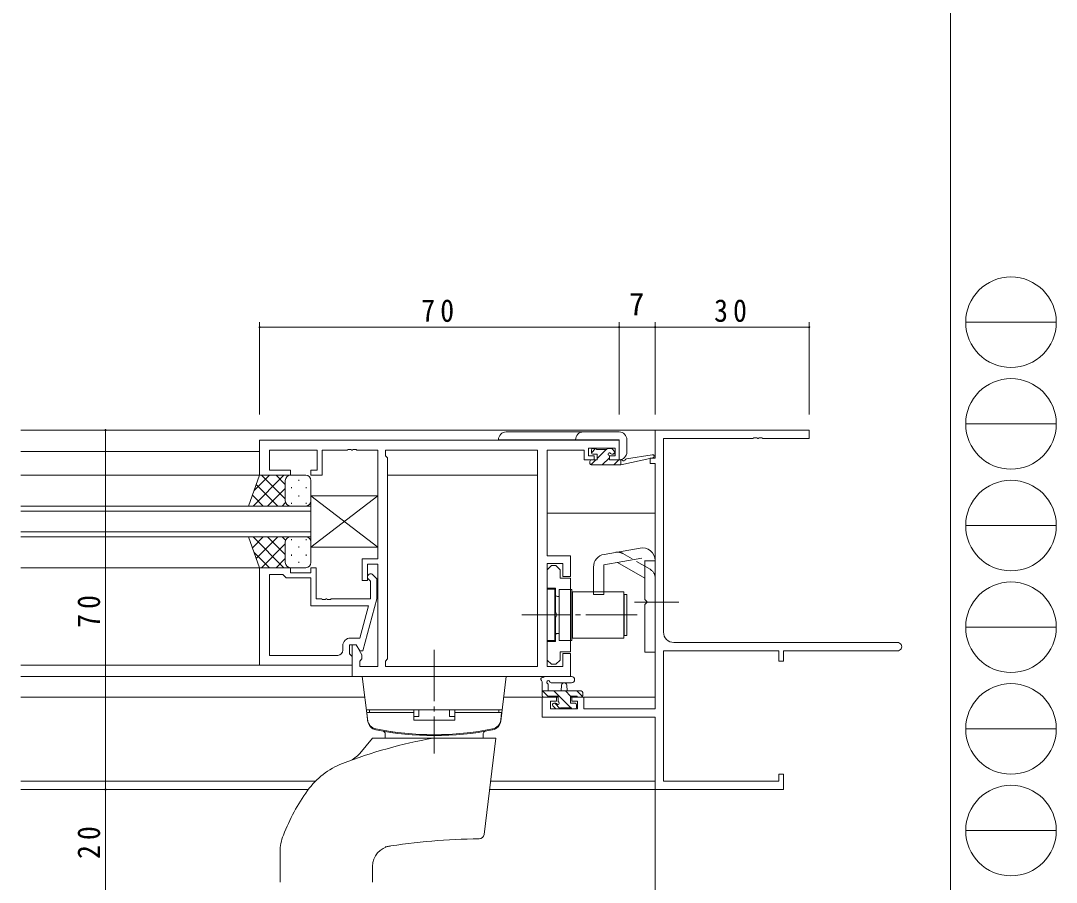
# Model space of a CAD drawing. Units: millimetres on the paper. Extents: x -397 to 397, y -282 to 282.
# Drawn here: x 195.1 to 396.7, y -167.8 to 0 of the extents above; entities that cross this region are included whole.
import ezdxf
from ezdxf.enums import TextEntityAlignment as Align

# ---------------------------------------------------------------- set-up
doc = ezdxf.new("R2010")
doc.units = ezdxf.units.MM
doc.linetypes.add('USER2', pattern=[13, 10, -1, 1, -1])
doc.linetypes.add('USER4', pattern=[4, 3, -1])
for name, color, linetype, lineweight in [('0-1_YKK_ZWAK', 7, 'Continuous', 18), ('0-3_YKK_11', 7, 'Continuous', 18), ('0-4_YKK_12', 2, 'Continuous', 18), ('0-5_YKK_13', 4, 'Continuous', 18), ('0-6_YKK_D', 6, 'Continuous', 18)]:
    doc.layers.add(name, color=color, linetype=linetype, lineweight=lineweight)
doc.styles.add('ＭＳ ゴシック', font='')
doc.styles.get('ＭＳ ゴシック').set_extended_font_data('MS Gothic')

msp = doc.modelspace()

# ---------------------------------------------------------------- linework, layer by layer
at = {"layer": '0-1_YKK_ZWAK'}
for p, q in [((376.092, 279.3), (376.092, -245.7)), ((379.068, -58.716), (396.708, -58.716)), ((379.068, -78.512), (396.708, -78.512)), ((379.068, -98.308), (396.708, -98.308)), ((379.068, -118.104), (396.708, -118.104)), ((379.068, -137.9), (396.708, -137.9)), ((379.068, -157.696), (396.708, -157.696))]:
    msp.add_line(p, q, dxfattribs=at)
for centre in [(387.888, -58.716), (387.888, -78.512), (387.888, -98.308), (387.888, -118.104), (387.888, -137.9), (387.888, -157.696)]:
    msp.add_circle(centre, 8.82, dxfattribs=at)
at = {"layer": '0-3_YKK_11'}
for p, q in [((318.62, -79.7), (318.62, -85.2)), ((348.62, -79.7), (318.62, -79.7)), ((348.62, -81.33), (348.62, -79.7)), ((241.62, -81.7), (241.62, -88.5)), ((311.62, -81.7), (241.62, -81.7)), ((311.62, -85.5), (311.62, -81.7)), ((320.25, -81.33), (337.662, -81.33)), ((320.25, -119.07), (320.25, -81.33)), ((337.662, -81.33), (337.845, -81.21)), ((337.845, -81.21), (338.395, -81.21)), ((338.395, -81.21), (338.578, -81.33)), ((338.578, -81.33), (338.662, -81.33)), ((338.662, -81.33), (338.845, -81.21)), ((338.845, -81.21), (339.395, -81.21)), ((339.395, -81.21), (339.578, -81.33)), ((339.578, -81.33), (348.62, -81.33)), ((243.55, -83.63), (252.82, -83.63)), ((243.55, -87.5), (243.55, -83.63)), ((252.82, -83.63), (252.82, -87.5)), ((253.82, -83.63), (258.662, -83.63)), ((253.82, -88.5), (253.82, -83.63)), ((258.662, -83.63), (258.845, -83.51)), ((258.845, -83.51), (259.395, -83.51)), ((259.395, -83.51), (259.578, -83.63)), ((259.578, -83.63), (259.662, -83.63)), ((259.662, -83.63), (259.845, -83.51)), ((259.845, -83.51), (260.395, -83.51)), ((260.395, -83.51), (260.578, -83.63)), ((260.578, -83.63), (264.62, -83.63)), ((264.62, -83.63), (264.62, -104.8)), ((266.12, -83.63), (266.12, -84.7)), ((295.69, -83.63), (266.12, -83.63)), ((295.69, -125.77), (295.69, -83.63)), ((295.69, -125.77), (295.69, -83.63)), ((297.62, -83.63), (304.82, -83.63)), ((297.62, -104.2), (297.62, -83.63)), ((304.82, -83.63), (304.82, -84.43)), ((304.82, -84.43), (304.82, -85.5)), ((305.62, -83.2), (310.82, -83.2)), ((305.62, -84.7), (305.62, -83.2)), ((310.82, -83.2), (310.82, -84.7)), ((266.12, -84.7), (266.55, -85.13)), ((266.55, -85.13), (266.55, -124.27)), ((304.82, -85.5), (306.72, -85.5)), ((306.72, -84.7), (305.62, -84.7)), ((306.72, -85.5), (306.72, -84.7)), ((309.72, -84.7), (309.72, -85.5)), ((310.82, -84.7), (309.72, -84.7)), ((309.72, -85.5), (311.62, -85.5)), ((317.62, -85.2), (317.62, -86.2)), ((318.62, -85.2), (317.62, -85.2)), ((317.62, -86.2), (318.62, -86.2)), ((318.62, -86.2), (318.62, -133.97)), ((241.62, -88.5), (247.62, -88.5)), ((247.62, -87.5), (243.55, -87.5)), ((247.62, -88.5), (247.62, -87.5)), ((251.62, -87.5), (251.62, -88.5)), ((252.82, -87.5), (251.62, -87.5)), ((251.62, -88.5), (253.82, -88.5)), ((261.62, -104.8), (261.62, -109)), ((264.62, -104.8), (261.62, -104.8)), ((302.12, -104.2), (297.62, -104.2)), ((302.12, -108.2), (302.12, -104.2)), ((241.62, -106.5), (247.62, -106.5)), ((241.62, -125.5), (241.62, -106.5)), ((247.62, -106.5), (247.62, -107.5)), ((251.62, -106.5), (252.62, -106.5)), ((251.62, -107.5), (251.62, -106.5)), ((252.62, -106.5), (252.62, -112.6)), ((262.62, -105.8), (264.62, -105.8)), ((262.62, -109), (262.62, -105.8)), ((264.62, -105.8), (264.62, -125.77)), ((297.62, -105.7), (300.62, -105.7)), ((297.62, -125.77), (297.62, -105.7)), ((297.62, -106.899), (298.42, -106.099)), ((298.42, -106.099), (299.32, -106.099)), ((299.32, -106.099), (300.12, -106.899)), ((300.62, -105.7), (300.62, -108.2)), ((243.55, -107.8), (243.55, -123.57)), ((246.12, -107.8), (243.55, -107.8)), ((243.55, -107.8), (243.55, -123.57)), ((246.32, -108), (246.12, -107.8)), ((246.82, -108.5), (246.32, -108)), ((251.62, -108.5), (246.82, -108.5)), ((247.62, -107.5), (251.62, -107.5)), ((251.62, -113.9), (251.62, -108.5)), ((263.22, -109.149), (262.796, -108.724)), ((263.644, -107.876), (264.42, -108.651)), ((264.42, -108.651), (264.42, -112.597)), ((297.62, -110.499), (297.62, -106.899)), ((300.12, -106.899), (300.12, -108.524)), ((300.12, -108.524), (302.12, -108.524)), ((300.62, -108.2), (302.12, -108.2)), ((302.12, -108.524), (302.12, -122.874)), ((261.62, -109), (262.62, -109)), ((263.22, -112.6), (263.22, -109.149)), ((299.22, -110.499), (297.62, -110.499)), ((299.22, -115.241), (299.22, -110.499)), ((252.62, -112.6), (253.662, -112.6)), ((253.662, -112.6), (253.845, -112.72)), ((253.845, -112.72), (254.395, -112.72)), ((254.395, -112.72), (254.578, -112.6)), ((254.578, -112.6), (254.662, -112.6)), ((254.662, -112.6), (254.845, -112.72)), ((254.845, -112.72), (255.395, -112.72)), ((255.395, -112.72), (255.578, -112.6)), ((255.578, -112.6), (263.22, -112.6)), ((264.42, -112.597), (261.713, -122.7)), ((262.828, -113.9), (251.62, -113.9)), ((261.14, -120.2), (262.828, -113.9)), ((299.34, -115.424), (299.22, -115.241)), ((299.22, -116.158), (299.34, -115.974)), ((299.22, -120.899), (299.22, -116.158)), ((299.34, -115.974), (299.34, -115.424)), ((259.32, -120.2), (261.14, -120.2)), ((297.62, -120.899), (299.22, -120.899)), ((297.62, -124.499), (297.62, -120.899)), ((257.82, -122.57), (257.82, -121.7)), ((259.12, -121.5), (259.12, -123.3)), ((260.42, -121.5), (259.12, -121.5)), ((259.62, -121.5), (259.62, -127.7)), ((260.42, -121.5), (259.62, -121.5)), ((261.113, -122.7), (260.42, -121.5)), ((261.55, -123.457), (260.42, -121.5)), ((261.713, -122.7), (261.113, -122.7)), ((300.12, -122.874), (300.12, -124.499)), ((302.12, -122.874), (300.12, -122.874)), ((320.25, -122.7), (342.72, -122.7)), ((320.25, -148.07), (320.25, -122.7)), ((365.805, -121.07), (322.25, -121.07)), ((342.72, -122.7), (342.72, -124.7)), ((343.62, -122.7), (365.805, -122.7)), ((343.62, -124.7), (343.62, -122.7)), ((243.55, -123.57), (256.82, -123.57)), ((259.12, -123.3), (259.32, -123.5)), ((259.32, -123.5), (259.62, -123.8)), ((259.62, -123.8), (259.62, -125.5)), ((261.12, -124.7), (261.55, -124.27)), ((261.12, -125.77), (261.12, -124.7)), ((261.55, -124.27), (261.55, -123.457)), ((266.55, -124.27), (266.12, -124.7)), ((266.12, -124.7), (266.12, -125.77)), ((298.42, -125.299), (297.62, -124.499)), ((300.12, -124.499), (299.32, -125.299)), ((300.62, -123.2), (300.62, -125.77)), ((302.12, -123.2), (300.62, -123.2)), ((302.12, -127.7), (302.12, -123.2)), ((342.72, -124.7), (343.62, -124.7)), ((259.62, -125.5), (241.62, -125.5)), ((264.62, -125.77), (261.12, -125.77)), ((266.12, -125.77), (295.69, -125.77)), ((300.62, -125.77), (297.62, -125.77)), ((299.32, -125.299), (298.42, -125.299)), ((259.62, -127.7), (302.12, -127.7)), ((296.62, -131.7), (296.62, -135.6)), ((299.42, -131.7), (296.62, -131.7)), ((298.25, -132.5), (299.42, -132.5)), ((298.25, -133.97), (298.25, -132.5)), ((299.42, -132.5), (299.42, -131.7)), ((302.42, -131.7), (302.42, -132.5)), ((304.72, -131.7), (302.42, -131.7)), ((302.42, -132.5), (303.52, -132.5)), ((303.52, -132.5), (303.52, -133.97)), ((304.72, -133.97), (304.72, -131.7)), ((303.52, -133.97), (298.25, -133.97)), ((318.62, -133.97), (304.72, -133.97)), ((296.62, -135.6), (318.62, -135.6)), ((318.62, -135.6), (318.62, -149.7)), ((342.72, -146.7), (342.72, -148.07)), ((343.62, -146.7), (342.72, -146.7)), ((343.62, -149.7), (343.62, -146.7)), ((342.72, -148.07), (320.25, -148.07)), ((318.62, -149.7), (343.62, -149.7))]:
    msp.add_line(p, q, dxfattribs=at)
for centre, radius, start, end in [((263.22, -108.3), 0.6, 44.99999, 225.00001), ((259.32, -121.7), 1.5, 90.00001, 179.99999), ((322.25, -119.07), 2, 180.00001, 269.99999), ((256.82, -122.57), 1, 270.00001, 359.99999), ((365.805, -121.885), 0.815, 269.99999, 90.00001)]:
    msp.add_arc(centre, radius, start, end, dxfattribs=at)
at = {"layer": '0-4_YKK_12'}
for p, q in [((195.12, -79.7), (318.92, -79.7)), ((195.12, -83.9), (241.62, -83.9)), ((295.69, -83.9), (295.69, -125.47)), ((195.12, -88.5), (242, -88.501)), ((266.55, -88.5), (295.69, -88.5)), ((251.621, -94.501), (195.12, -94.501)), ((251.621, -100.501), (251.621, -94.501)), ((195.12, -95.501), (251.621, -95.501)), ((297.62, -95.9), (318.62, -95.9)), ((251.621, -99.501), (195.12, -99.501)), ((195.12, -100.501), (251.621, -100.501)), ((195.12, -106.5), (241.62, -106.5)), ((195.12, -125.5), (259.62, -125.5)), ((195.12, -127.7), (259.92, -127.7)), ((195.12, -131.7), (262.109, -131.7)), ((289.127, -131.7), (299.72, -131.7)), ((302.12, -131.7), (318.62, -131.7)), ((318.12, -135.601), (318.12, -135.6)), ((195.12, -148.07), (252.349, -148.07)), ((286.59, -148.07), (318.62, -148.07)), ((195.12, -149.7), (251.1, -149.7)), ((286.39, -149.7), (318.92, -149.7)), ((318.62, -149.7), (318.62, -169.7))]:
    msp.add_line(p, q, dxfattribs=at)
at = {"layer": '0-5_YKK_13'}
for p, q in [((289.622, -80.08), (311.622, -80.08)), ((311.622, -81.58), (288.122, -81.58)), ((311.622, -85.48), (311.622, -81.58)), ((313.122, -81.58), (313.122, -83.98)), ((307.031, -83.3), (306.222, -84.109)), ((306.222, -84.1), (306.222, -83.6)), ((306.522, -83.3), (307.022, -83.3)), ((307.322, -84.4), (306.522, -84.4)), ((307.222, -83.5), (309.222, -83.5)), ((309.076, -83.5), (307.322, -85.254)), ((307.322, -85.5), (307.322, -84.4)), ((309.422, -83.3), (310.022, -83.3)), ((310.522, -84.4), (310.183, -84.4)), ((310.234, -83.388), (310.734, -83.888)), ((310.809, -84.012), (310.421, -84.4)), ((313.033, -85.32), (318.072, -84.504)), ((305.922, -86.2), (305.922, -85.8)), ((307.076, -85.5), (306.102, -86.475)), ((306.222, -85.5), (307.322, -85.5)), ((306.222, -86.5), (311.92, -86.5)), ((309.722, -85.099), (308.321, -86.5)), ((309.722, -84.861), (309.722, -85.5)), ((309.722, -85.5), (311.92, -85.5)), ((311.567, -85.5), (310.567, -86.5)), ((311.92, -86.5), (318.186, -85.093)), ((311.92, -85.5), (312.007, -85.486)), ((311.92, -86.5), (311.92, -85.5)), ((239.477, -94.501), (241.62, -88.501)), ((246.352, -88.501), (240.352, -94.501)), ((243.523, -88.501), (240.562, -91.461)), ((241.62, -88.501), (247.62, -88.501)), ((246.62, -93.121), (242, -88.501)), ((246.62, -90.292), (244.828, -88.501)), ((250.62, -88.501), (247.62, -88.501)), ((245.171, -94.501), (240.975, -90.305)), ((246.62, -89.501), (246.62, -93.101)), ((246.62, -89.901), (246.62, -93.501)), ((249.256, -89.421), (249.256, -89.621)), ((251.62, -93.501), (251.62, -89.501)), ((242.343, -94.501), (240.231, -92.389)), ((246.62, -91.061), (243.18, -94.501)), ((247.841, -90.836), (247.841, -91.036)), ((249.256, -92.451), (249.256, -92.651)), ((250.671, -90.836), (250.671, -91.036)), ((251.62, -92.5), (264.62, -92.5)), ((251.62, -92.5), (251.62, -102.5)), ((251.62, -92.5), (264.62, -102.5)), ((251.62, -102.5), (264.62, -92.5)), ((264.62, -92.5), (264.62, -102.5)), ((247.62, -94.501), (239.477, -94.501)), ((246.676, -93.832), (246.008, -94.501)), ((247.62, -94.501), (250.62, -94.501)), ((247.841, -93.866), (247.841, -94.066)), ((250.671, -93.866), (250.671, -94.066)), ((239.477, -100.501), (247.62, -100.501)), ((239.477, -100.501), (241.62, -106.501)), ((242.343, -100.501), (240.231, -102.612)), ((246.352, -106.501), (240.352, -100.501)), ((245.171, -100.501), (240.975, -104.696)), ((246.62, -103.94), (243.18, -100.501)), ((246.677, -101.169), (246.008, -100.501)), ((247.62, -100.501), (250.62, -100.501)), ((246.62, -101.88), (242, -106.501)), ((246.62, -105.101), (246.62, -101.501)), ((246.62, -105.501), (246.62, -101.901)), ((247.841, -101.136), (247.841, -100.936)), ((249.256, -102.551), (249.256, -102.351)), ((250.671, -101.136), (250.671, -100.936)), ((251.62, -101.501), (251.62, -105.501)), ((264.62, -102.5), (251.62, -102.5)), ((308.686, -103.908), (315.686, -102.673)), ((243.523, -106.501), (240.562, -103.54)), ((246.62, -104.709), (244.828, -106.501)), ((247.841, -104.166), (247.841, -103.966)), ((250.671, -104.166), (250.671, -103.966)), ((308.62, -105.95), (316.033, -104.643)), ((241.62, -106.501), (247.62, -106.501)), ((250.62, -106.501), (247.62, -106.501)), ((249.256, -105.581), (249.256, -105.381)), ((306.62, -106.37), (306.62, -111.7)), ((308.62, -105.95), (308.62, -111.7)), ((316.62, -108.539), (311.312, -105.475)), ((316.62, -105.135), (316.62, -112.7)), ((316.62, -105.2), (318.62, -105.2)), ((318.62, -122.95), (318.62, -105.135)), ((297.62, -110.7), (297.62, -120.7)), ((299.12, -110.7), (297.62, -110.7)), ((299.12, -110.7), (299.12, -120.7)), ((302.42, -110.75), (299.92, -110.75)), ((299.92, -110.75), (299.92, -120.65)), ((302.42, -120.65), (302.42, -110.75)), ((299.92, -112.1), (299.62, -112.1)), ((299.92, -119.3), (299.92, -112.1)), ((302.42, -118.7), (302.42, -112.7)), ((302.52, -112.7), (302.42, -112.7)), ((302.52, -111.2), (302.52, -120.2)), ((312.52, -111.2), (302.52, -111.2)), ((306.62, -111.7), (308.62, -111.7)), ((312.52, -111.2), (312.52, -120.2)), ((312.62, -111.7), (313.12, -111.7)), ((312.62, -119.7), (312.62, -111.7)), ((313.12, -119.7), (313.12, -111.7)), ((317.02, -113.1), (316.62, -112.7)), ((317.02, -113.3), (316.62, -113.7)), ((316.62, -113.7), (316.62, -122.95)), ((317.02, -113.1), (317.02, -113.3)), ((302.52, -118.7), (302.42, -118.7)), ((297.62, -120.7), (299.12, -120.7)), ((299.92, -119.3), (299.62, -119.3)), ((299.92, -120.65), (302.42, -120.65)), ((302.52, -120.2), (312.52, -120.2)), ((313.12, -119.7), (312.62, -119.7)), ((316.62, -122.95), (318.62, -122.95)), ((262.681, -136.358), (261.618, -127.7)), ((261.618, -127.7), (289.618, -127.7)), ((288.555, -136.358), (289.618, -127.7)), ((296.62, -131.4), (296.62, -128.72)), ((302.348, -127.7), (297.185, -127.7)), ((302.348, -128.9), (298.387, -128.903)), ((296.62, -130.5), (304.22, -130.5)), ((297.713, -131.55), (296.663, -130.5)), ((297.82, -129.32), (297.82, -130.5)), ((302.208, -133.8), (298.908, -130.5)), ((300.32, -130.5), (300.422, -129.356)), ((302.153, -131.5), (301.153, -130.5)), ((301.52, -130.5), (301.418, -129.356)), ((304.468, -131.569), (303.398, -130.5)), ((304.52, -130.8), (304.52, -131.4)), ((297.52, -131.7), (296.92, -131.7)), ((299.72, -131.5), (297.72, -131.5)), ((298.92, -132.9), (299.259, -132.9)), ((300.13, -133.967), (299.063, -132.9)), ((299.72, -132.439), (299.72, -131.5)), ((302.12, -131.5), (302.12, -132.9)), ((303.42, -131.5), (302.12, -131.5)), ((302.12, -132.9), (303.02, -132.9)), ((304.22, -131.7), (303.62, -131.7)), ((262.416, -134.2), (288.82, -134.2)), ((262.518, -134.7), (262.642, -136.116)), ((262.518, -134.7), (271.618, -134.7)), ((263.018, -134.2), (263.018, -134.7)), ((263.018, -134.2), (271.618, -134.2)), ((271.618, -136.2), (271.618, -134.2)), ((272.618, -134.2), (272.618, -135.467)), ((278.618, -134.2), (278.618, -135.467)), ((288.218, -134.2), (279.618, -134.2)), ((279.618, -136.2), (279.618, -134.2)), ((288.718, -134.7), (279.618, -134.7)), ((288.218, -134.2), (288.218, -134.7)), ((288.718, -134.7), (288.594, -136.116)), ((299.208, -133.912), (298.708, -133.412)), ((300.02, -134), (299.42, -134)), ((302.32, -133.8), (300.22, -133.8)), ((303.02, -134), (302.52, -134)), ((303.32, -133.2), (303.32, -133.7)), ((271.618, -135.467), (272.618, -135.467)), ((271.618, -136.2), (279.618, -136.2)), ((279.618, -135.467), (278.618, -135.467)), ((266.083, -139.7), (266.067, -138.818)), ((285.153, -139.7), (285.168, -138.818)), ((261.118, -142.679), (263.618, -139.7)), ((263.618, -139.7), (287.618, -139.7)), ((285.319, -158.426), (287.618, -139.7)), ((245.618, -167.639), (245.618, -161.854)), ((263.618, -167.639), (263.618, -164.659))]:
    msp.add_line(p, q, dxfattribs=at)
at = {"layer": '0-5_YKK_13', "linetype": 'USER4'}
for p, q in [((317.62, -106.807), (312.312, -103.743)), ((312.62, -112.7), (312.52, -112.7)), ((312.62, -118.7), (312.52, -118.7))]:
    msp.add_line(p, q, dxfattribs=at)
at = {"layer": '0-5_YKK_13', "linetype": 'USER2'}
for p, q in [((314.62, -113.2), (323.25, -113.2)), ((315.12, -115.699), (292.69, -115.699)), ((275.618, -122.5), (275.618, -142.7))]:
    msp.add_line(p, q, dxfattribs=at)
at = {"layer": '0-5_YKK_13'}
for centre, radius, start, end in [((289.622, -81.58), 1.5, 90, 180), ((304.622, -81.58), 1.5, 90, 180), ((311.622, -81.58), 1.5, 0, 90), ((306.522, -83.6), 0.3, 90, 180), ((306.522, -84.1), 0.3, 180, 270), ((307.022, -83.5), 0.2, 0, 90), ((309.422, -83.5), 0.2, 90, 180), ((309.722, -84.4), 0.25, 33.05573, 236.94427), ((309.422, -84.861), 0.3, 0, 56.94427), ((310.183, -84.1), 0.3, 213.05573, 270), ((310.022, -83.6), 0.3, 45, 90), ((310.522, -84.1), 0.3, 270, 45), ((311.622, -83.98), 1.5, 270, 0), ((318.12, -84.8), 0.3, 282.65862, 99.19754), ((306.222, -85.8), 0.3, 90, 180), ((306.222, -86.2), 0.3, 180, 270), ((312.055, -85.782), 0.3, 39.19754, 99.19754), ((312.52, -85.403), 0.3, 219.19754, 339.19754), ((313.081, -85.616), 0.3, 99.19754, 159.19754), ((247.62, -89.501), 1, 90, 180), ((247.62, -89.501), 1, 90, 180), ((250.62, -89.501), 1, 360, 90), ((247.62, -93.501), 1, 180, 270), ((247.62, -93.501), 1, 180, 270), ((250.62, -93.501), 1, 270, 360), ((247.62, -101.501), 1, 90, 180), ((247.62, -101.501), 1, 90, 180), ((250.62, -101.501), 1, 360, 90), ((316.12, -105.135), 2.5, 0, 100), ((309.12, -106.37), 2.5, 100, 180), ((247.62, -105.501), 1, 180, 270), ((247.62, -105.501), 1, 180, 270), ((250.62, -105.501), 1, 270, 360), ((299.62, -111.6), 0.5, 180, 270), ((299.62, -119.8), 0.5, 90, 180), ((296.62, -128.2), 0.3, 79.47122, 240), ((296.32, -128.72), 0.3, 0, 60), ((296.729, -127.61), 0.3, 259.47122, 319.47122), ((297.185, -128), 0.3, 90, 139.47122), ((297.82, -128.8), 0.3, 19.18976, 240), ((298.386, -128.603), 0.3, 199.18976, 270.04023), ((300.92, -129.4), 0.5, 5.09207, 174.90793), ((302.347, -128.3), 0.6, 270.04023, 90.04023), ((297.52, -129.32), 0.3, 0, 60), ((304.22, -130.8), 0.3, 0, 90), ((296.92, -131.4), 0.3, 180, 270), ((297.52, -131.5), 0.2, 270, 0), ((298.92, -133.2), 0.3, 90, 225), ((299.259, -133.2), 0.3, 33.05573, 90), ((299.72, -132.9), 0.25, 213.05573, 56.94427), ((300.02, -132.439), 0.3, 180, 236.94427), ((303.02, -133.2), 0.3, 0, 90), ((303.62, -131.5), 0.2, 180, 270), ((304.22, -131.4), 0.3, 270, 0), ((299.42, -133.7), 0.3, 225, 270), ((300.02, -133.8), 0.2, 270, 0), ((302.52, -133.8), 0.2, 180, 270), ((303.02, -133.7), 0.3, 270, 0), ((264.634, -135.942), 2, 185, 258.64775), ((264.644, -135.937), 2, 187, 258.65826), ((264.666, -136.115), 2, 187, 258.68116), ((286.57, -136.115), 2, 281.31884, 353), ((286.591, -135.937), 2, 281.34174, 353), ((286.601, -135.942), 2, 281.35225, 355), ((275.618, -81.234), 57.8, 258.64775, 281.35225), ((275.618, -81.226), 57.8, 258.65826, 281.34116), ((275.618, -81.4), 57.8, 258.68116, 281.31884), ((265.568, -138.827), 0.5, 1, 80.07331), ((285.668, -138.827), 0.5, 99.92669, 179), ((292.318, -234.2), 96.004, 100.15586, 111.10054), ((257.288, -139.465), 5, 290.29251, 320), ((263.156, -158.627), 15, 111.10054, 144.32281), ((283.464, -173.208), 40, 144.32281, 158.51499), ((254.618, -161.854), 9, 158.51499, 180), ((284.326, -158.304), 1, 270.47042, 353), ((267.618, -164.659), 4, 98.77765, 180), ((285.319, -279.3), 120, 90.47042, 99.2391), ((246.618, -167.639), 1, 180, 187), ((262.618, -167.639), 1, 353, 360)]:
    msp.add_arc(centre, radius, start, end, dxfattribs=at)
at = {"layer": '0-5_YKK_13', "linetype": 'USER4'}
for centre, start, end in [((311.312, -105.475), 60, 100), ((316.62, -108.539), 0, 60)]:
    msp.add_arc(centre, 2, start, end, dxfattribs=at)
at = {"layer": '0-6_YKK_D'}
for p, q in [((241.62, -76.7), (241.62, -58.7)), ((241.62, -59.7), (311.62, -59.7)), ((311.62, -76.7), (311.62, -58.7)), ((311.62, -76.7), (311.62, -58.7)), ((311.62, -59.7), (318.62, -59.7)), ((318.62, -76.7), (318.62, -58.7)), ((318.62, -76.7), (318.62, -58.7)), ((318.62, -59.7), (348.62, -59.7)), ((348.62, -76.7), (348.62, -58.7)), ((238.62, -79.7), (210.62, -79.7)), ((211.62, -79.7), (211.62, -149.7)), ((238.62, -149.7), (210.62, -149.7)), ((238.62, -149.7), (210.62, -149.7)), ((211.62, -149.7), (211.62, -169.7))]:
    msp.add_line(p, q, dxfattribs=at)
for centre, start, end in [((241.62, -59.7), 0, 180), ((241.62, -59.7), 180, 0), ((311.62, -59.7), 0, 180), ((311.62, -59.7), 0, 180), ((311.62, -59.7), 180, 0), ((311.62, -59.7), 180, 0), ((318.62, -59.7), 0, 180), ((318.62, -59.7), 0, 180), ((318.62, -59.7), 180, 0), ((318.62, -59.7), 180, 0), ((348.62, -59.7), 0, 180), ((348.62, -59.7), 180, 0), ((211.62, -79.7), 90, 270), ((211.62, -79.7), 270, 90), ((211.62, -149.7), 90, 270), ((211.62, -149.7), 90, 270), ((211.62, -149.7), 270, 90), ((211.62, -149.7), 270, 90)]:
    msp.add_arc(centre, 0.106, start, end, dxfattribs=at)

# ---------------------------------------------------------------- texts
at = {"layer": '0-6_YKK_D', "color": 7, "style": 'ＭＳ ゴシック'}
msp.add_text('7', height=4.399, dxfattribs=at).set_placement((313.52, -58.7), align=Align.BOTTOM_LEFT)
at = {"layer": '0-6_YKK_D', "color": 7, "char_height": 4.399, "attachment_point": 7, "style": 'ＭＳ ゴシック'}
for s, insert in [('\\T1.37;\\W0.9;70', (273.1, -58.7)), ('\\T1.37;\\W0.9;30', (330.1, -58.7))]:
    msp.add_mtext(s, dxfattribs=dict(at, insert=insert))
at = {"layer": '0-6_YKK_D', "color": 7, "char_height": 4.399, "attachment_point": 7, "rotation": 90, "style": 'ＭＳ ゴシック'}
for s, insert in [('\\T1.37;\\W0.9;70', (210.62, -118.22)), ('\\T1.37;\\W0.9;20', (210.62, -163.22))]:
    msp.add_mtext(s, dxfattribs=dict(at, insert=insert))

doc.saveas('drawing.dxf')
